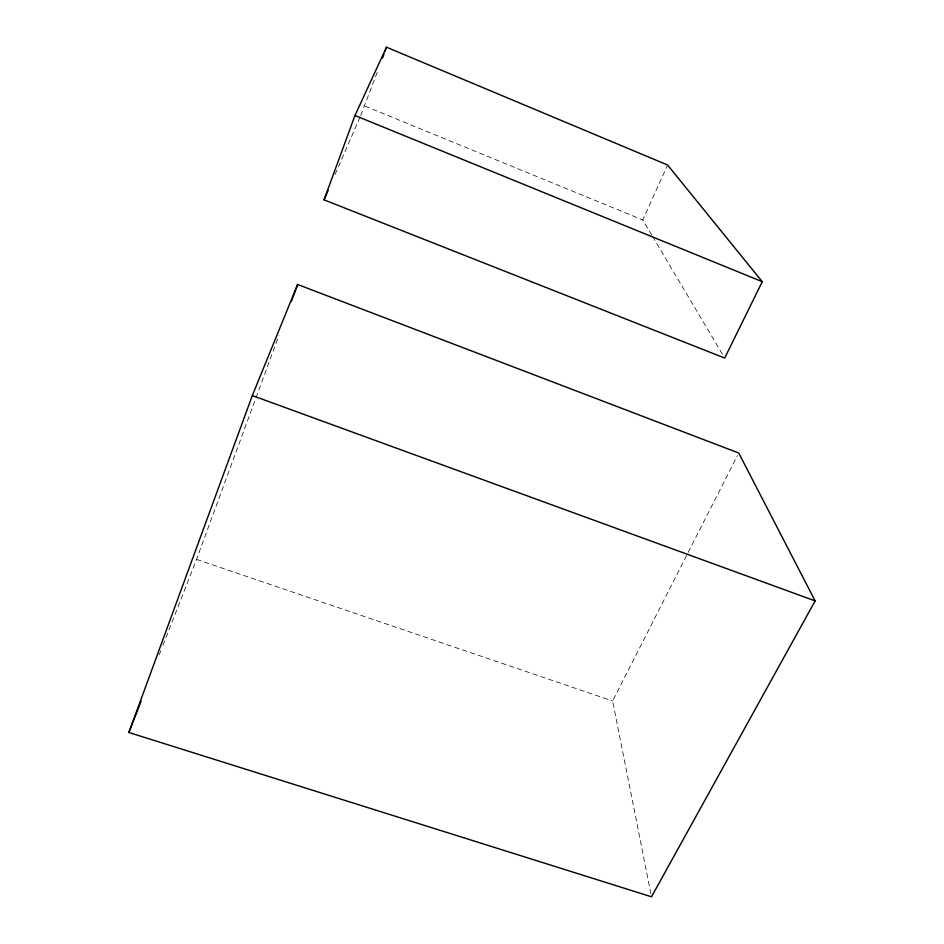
<?xml version="1.0" encoding="UTF-8"?>
<svg xmlns="http://www.w3.org/2000/svg" width="944" height="944" viewBox="0 0 944 944"><rect width="100%" height="100%" fill="white"/><g stroke="black" fill="none" stroke-linecap="round" stroke-linejoin="round"><path stroke-width="0.71" stroke-dasharray="4.72 3.54" d="M162.97 645.248L196.553 559.391L255.47 399.147M255.977 397.766L278.834 335.592M360.761 115.416L377.93 70.458M159.241 654.794L160.846 650.699M335.12 174.38L360.183 116.761M651.785 235.15L642.758 219.94L666.995 166.356M650.935 893.921L612.621 700.967L737.406 455.633M196.553 559.391L612.621 700.967M364.844 106.035L642.758 219.94M652.528 236.413L723.198 355.522"/><path stroke-width="1.42" d="M128.868 732.485L252.319 395.571L297.62 284.486L738.739 453.014L815.132 600.903L651.513 896.8L128.868 732.485L141.128 701.132M324.052 199.845L354.956 115.51L386.497 47.2L667.597 165.011L762.245 281.69L724.697 358.059L324.052 199.845L328.123 190.464M291.531 301.065L297.62 284.486M382.473 58.15L383.984 54.044M384.987 51.306L386.497 47.2M252.319 395.571L815.132 600.903M354.956 115.51L762.245 281.69"/></g></svg>
